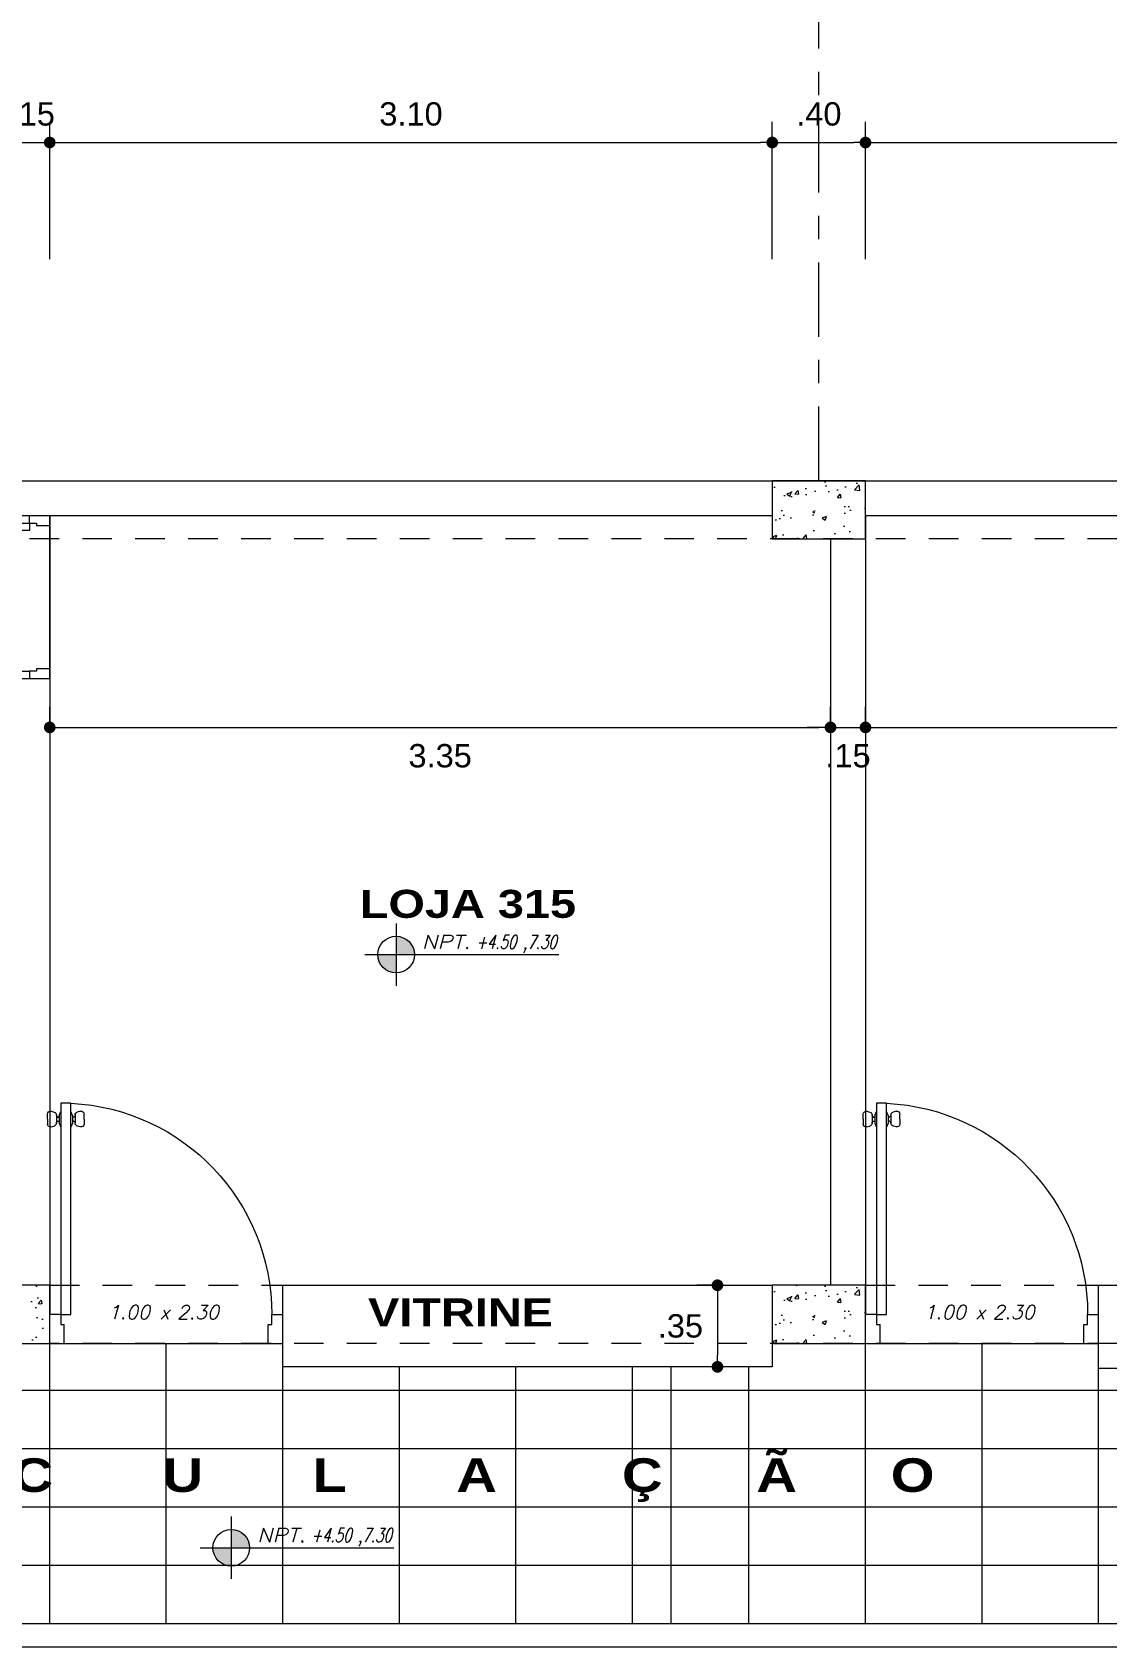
# Model space of a CAD drawing. Header units: millimetres. Extents: x 2178 to 2304, y 1220 to 1359.
# Drawn here: x 2201.08 to 2205.69, y 1240.7 to 1247.62 of the extents above; entities that cross this region are included whole.
import ezdxf
from ezdxf.enums import TextEntityAlignment as Align

# ---------------------------------------------------------------- set-up
doc = ezdxf.new("R2010")
doc.units = ezdxf.units.MM
doc.linetypes.add('CENTER', pattern=[50.800000000000004, 31.75, -6.35, 6.35, -6.35])
doc.linetypes.add('HIDDEN', pattern=[9.524999999999999, 6.35, -3.175])
doc.layers.get('0').update_dxf_attribs({"lineweight": 0})
for name, color, linetype, lineweight in [('carpinteria', 12, 'Continuous', 5), ('COTAS', 40, 'Continuous', 20), ('Ejes22', 50, 'CENTER', 9), ('pisos....', 8, 'Continuous', 5), ('PLUMA 2', 94, 'Continuous', 15), ('PLUMA 7', 10, 'Continuous', 0), ('PROY', 13, 'HIDDEN', 13), ('TEXTO', 5, 'Continuous', 18), ('TEXTOS', 42, 'Continuous', 13)]:
    doc.layers.add(name, color=color, linetype=linetype, lineweight=lineweight)
doc.styles.add('ARIAL', font='arial.ttf')
doc.styles.add('ARIAL-N', font='arialbd.ttf')
doc.styles.add('SIMPLEX', font='simplex.shx', dxfattribs={"width": 1.2, "oblique": 15})
doc.dimstyles.new('RPM 50', dxfattribs={"dimtxt": 0.1, "dimasz": 0.05, "dimexe": 0.08849999999999973, "dimexo": 0.1535, "dimgap": 0.07099999999999997, "dimtad": 2, "dimtih": 1, "dimtoh": 1, "dimzin": 4, "dimdsep": 46, "dimtxsty": 'ARIAL', "dimblk": 'DOT', "dimcen": 0.4, "dimdle": 0.25, "dimclrd": 8, "dimclre": 8, "dimclrt": 9, "dimadec": 0, "dimazin": 0, "dimtfac": 1, "dimtix": 1, "dimtmove": 0, "dimatfit": 3, "dimldrblk": 'DOT', "dimfxl": 0, "dimlwd": 0, "dimlwe": 0, "dimarcsym": 0})

# ---------------------------------------------------------------- blocks, each defined once
blk = doc.blocks.new('puerta de 0.80')
for p, q in [((0, 0.7578726278069325), (0, 0.8078726278070008)), ((0, 0.05787262780700075), (0, 0.8078726278070008)), ((0.1000000000000227, 0.770372627806978), (0.1000000000000227, 0.8078726278070008)), ((0, 0.7578726278069325), (0.06500000000005457, 0.7578726278069325)), ((0.06500000000005457, 0.7578726278069325), (0.06500000000005457, 0.770372627806978)), ((0.06500000000005457, 0.770372627806978), (0.1000000000000227, 0.770372627806978)), ((0.743372223558481, 0.1131570363396577), (0.7462233707656196, 0.1025164101029077)), ((0.7699992280930701, 0.1257452267906274), (0.753031481821381, 0.1257452267906274)), ((0.7699992280930701, 0.1257452267906274), (0.7869669743646455, 0.1257452267906274)), ((0.7966262326275455, 0.1131570363396577), (0.7937750854204069, 0.1025164101029077)), ((0, 0.007872627806932542), (0, 0.05787262780700075)), ((0, 0.05787262780700075), (0.06500000000005457, 0.05787262780700075)), ((0.06500000000005457, 0.04537262780695528), (0.06500000000005457, 0.05787262780700075)), ((0.1000000000000227, 0.08037262780703713), (0.8250000000000455, 0.08037262780703713)), ((0.1000000000000227, 0.04537262780695528), (0.1000000000000227, 0.08037262780703713)), ((0.7820575276252839, 0.09510460055400927), (0.7558826290285197, 0.09510460055400927)), ((0.7558826290285197, 0.09510460055400927), (0.7579409285608563, 0.09510460055400927)), ((0.7820575276252839, 0.08545825626470105), (0.7558826290285197, 0.08545825626470105)), ((0.762940928560738, 0.09010460055401381), (0.762940928560738, 0.08545825626470105)), ((0.7770575276252885, 0.09010460055401381), (0.7770575276252885, 0.08545825626470105)), ((0.7841158271576205, 0.09510460055400927), (0.7820575276252839, 0.09510460055400927)), ((0.8250000000000455, 0.08037262780703713), (0.8250000000000455, 0.04537262780695528)), ((0.1000000000000227, 0.04537262780695528), (0.06500000000005457, 0.04537262780695528)), ((0.8250000000000455, 0.04537262780695528), (0.1000000000000227, 0.04537262780695528)), ((0.1000000000000227, 0.04537262780695528), (0.1000000000000227, 0.007872627806932542)), ((0.743372223558481, 0.01258821927433473), (0.7462233707656196, 0.02322884551108473)), ((0.7699992280930701, 2.882325134123676e-08), (0.753031481821381, 2.882325134123676e-08)), ((0.7820575276252839, 0.04028699934929136), (0.7558826290285197, 0.04028699934929136)), ((0.7820575276252839, 0.03064065505998315), (0.7558826290285197, 0.03064065505998315)), ((0.7558826290285197, 0.03064065505998315), (0.7579409285608563, 0.03064065505998315)), ((0.762940928560738, 0.0356406550599786), (0.762940928560738, 0.04028699934929136)), ((0.7699992280930701, 2.882325134123676e-08), (0.7869669743646455, 2.882325134123676e-08)), ((0.8250000000000455, 0.04537262780695528), (0.7720000000000482, 0.04537262780695528)), ((0.7770575276252885, 0.0356406550599786), (0.7770575276252885, 0.04028699934929136)), ((0.7841158271576205, 0.03064065505998315), (0.7820575276252839, 0.03064065505998315)), ((0.7966262326275455, 0.01258821927433473), (0.7937750854204069, 0.02322884551108473))]:
    blk.add_line(p, q)
at = {"linetype": 'Continuous', "lineweight": 0}
for p, q in [((0.7558826290285197, 0.08545825626470105), (0.7419099796773025, 0.08037262780692345)), ((0.7820575276252839, 0.08545825626470105), (0.796030176976501, 0.08037262780692345)), ((0.7558826290285197, 0.04028699934929136), (0.7419099796773025, 0.04537262780695528)), ((0.7820575276252839, 0.04028699934929136), (0.796030176976501, 0.04537262780695528))]:
    blk.add_line(p, q, dxfattribs=at)
for centre, radius, start, end in [((0.1000000000000227, 0.04537262780695528), 0.725, 2.767078666097358, 90), ((0.753031481821381, 0.1157452267906365), 0.01, 90, 195.0000000000087), ((0.7869669743646455, 0.1157452267906365), 0.01, 344.9999999999912, 90), ((0.7558826290285197, 0.1051046005540002), 0.01, 195.0000000001698, 270), ((0.7579409285607426, 0.09010460055401381), 0.005, 0, 90), ((0.7820575276252839, 0.09010460055401381), 0.005, 90, 180), ((0.7841158271575068, 0.1051046005540002), 0.01, 270, 344.9999999998302), ((0.753031481821381, 0.01000002882324225), 0.01, 164.9999999999913, 270), ((0.7558826290285197, 0.02064065505999224), 0.01, 90, 164.9999999998302), ((0.7579409285607426, 0.0356406550599786), 0.005, 270, 0), ((0.7820575276252839, 0.0356406550599786), 0.005, 180, 270), ((0.7841158271575068, 0.02064065505999224), 0.01, 15.00000000016984, 90), ((0.7869669743646455, 0.01000002882324225), 0.01, 270, 15.00000000000872)]:
    blk.add_arc(centre, radius, start, end)
blk = doc.blocks.new('P')
at = {"style": 'SIMPLEX', "oblique": 15}
blk.add_text('x', height=0.06, dxfattribs=at).set_placement((-0.01697368369676155, 0.0255492955629677))
blk.add_attdef('L', text='', height=0.06, dxfattribs=at).set_placement((-0.057659880294743, 0.02554929556297481), align=Align.RIGHT)
blk.add_attdef('H', (0.05806964743619147, 0.02554929556297481), '', height=0.06, dxfattribs=at)
blk = doc.blocks.new('_DOT')
at = {"color": 0, "linetype": 'ByBlock'}
blk.add_line((-0.5, 0), (-1, 0), dxfattribs=at)
at = {"color": 0, "linetype": 'ByBlock', "const_width": 0.5}
blk.add_lwpolyline([(-0.25, 0, 1), (0.25, 0, 1)], format="xyb", close=True, dxfattribs=at)
blk = doc.blocks.new('*D504')
at = {"color": 8, "lineweight": 0}
for p, q in [((2201.002998678862, 1246.648674000262), (2201.002998678862, 1247.237174000262)), ((2201.152998678863, 1246.648674000262), (2201.152998678863, 1247.237174000262)), ((2200.952998678862, 1247.148674000262), (2200.902998678862, 1247.148674000262)), ((2201.002998678862, 1247.148674000262), (2201.152998678863, 1247.148674000262)), ((2201.202998678863, 1247.148674000262), (2201.252998678863, 1247.148674000262))]:
    blk.add_line(p, q, dxfattribs=at)
at = {"layer": 'Defpoints', "color": 0}
for p in [(2201.152998678863, 1247.148674000262), (2201.002998678862, 1245.548674000262), (2201.152998678863, 1245.555562549593)]:
    blk.add_point(p, dxfattribs=at)
at = {"color": 8, "lineweight": 0, "xscale": 0.05, "yscale": 0.05, "zscale": 0.05}
blk.add_blockref('_DOT', (2201.002998678862, 1247.148674000262), dxfattribs=at)
at = {"color": 8, "lineweight": 0, "xscale": 0.05, "yscale": 0.05, "zscale": 0.05, "rotation": 180}
blk.add_blockref('_DOT', (2201.152998678863, 1247.148674000262), dxfattribs=at)
at = {"color": 9, "insert": (2201.077998678863, 1247.270731299034), "char_height": 0.1, "attachment_point": 5, "style": 'ARIAL'}
blk.add_mtext('.15', dxfattribs=at)
blk = doc.blocks.new('*D505')
at = {"color": 8, "lineweight": 0}
for p, q in [((2201.152998678863, 1246.648674000262), (2201.152998678863, 1247.237174000262)), ((2204.252998678862, 1246.648674000262), (2204.252998678862, 1247.237174000262)), ((2201.202998678863, 1247.148674000262), (2204.202998678862, 1247.148674000262))]:
    blk.add_line(p, q, dxfattribs=at)
at = {"layer": 'Defpoints', "color": 0}
for p in [(2204.252998678862, 1247.148674000262), (2204.252998678862, 1245.698674000262), (2201.152998678863, 1245.555562549593)]:
    blk.add_point(p, dxfattribs=at)
at = {"color": 8, "lineweight": 0, "xscale": 0.05, "yscale": 0.05, "zscale": 0.05, "rotation": 180}
blk.add_blockref('_DOT', (2201.152998678863, 1247.148674000262), dxfattribs=at)
at = {"color": 8, "lineweight": 0, "xscale": 0.05, "yscale": 0.05, "zscale": 0.05}
blk.add_blockref('_DOT', (2204.252998678862, 1247.148674000262), dxfattribs=at)
at = {"color": 9, "insert": (2202.702998678863, 1247.270765405446), "char_height": 0.1, "attachment_point": 5, "style": 'ARIAL'}
blk.add_mtext('3.10', dxfattribs=at)
blk = doc.blocks.new('*D506')
at = {"color": 8, "lineweight": 0}
for p, q in [((2204.252998678862, 1246.648674000262), (2204.252998678862, 1247.237174000262)), ((2204.652998678863, 1246.648674000262), (2204.652998678863, 1247.237174000262)), ((2204.302998678862, 1247.148674000262), (2204.602998678863, 1247.148674000262))]:
    blk.add_line(p, q, dxfattribs=at)
at = {"layer": 'Defpoints', "color": 0}
for p in [(2204.652998678863, 1247.148674000262), (2204.252998678862, 1245.698674000262), (2204.652998678863, 1245.698674000262)]:
    blk.add_point(p, dxfattribs=at)
at = {"color": 8, "lineweight": 0, "xscale": 0.05, "yscale": 0.05, "zscale": 0.05, "rotation": 180}
blk.add_blockref('_DOT', (2204.252998678862, 1247.148674000262), dxfattribs=at)
at = {"color": 8, "lineweight": 0, "xscale": 0.05, "yscale": 0.05, "zscale": 0.05}
blk.add_blockref('_DOT', (2204.652998678863, 1247.148674000262), dxfattribs=at)
at = {"color": 9, "insert": (2204.452998678863, 1247.270731299034), "char_height": 0.1, "attachment_point": 5, "style": 'ARIAL'}
blk.add_mtext('.40', dxfattribs=at)
blk = doc.blocks.new('*D507')
at = {"color": 8, "lineweight": 0}
for p, q in [((2204.652998678863, 1246.648674000262), (2204.652998678863, 1247.237174000262)), ((2208.002998678862, 1246.648674000262), (2208.002998678862, 1247.237174000262)), ((2204.702998678863, 1247.148674000262), (2207.952998678862, 1247.148674000262))]:
    blk.add_line(p, q, dxfattribs=at)
at = {"layer": 'Defpoints', "color": 0}
for p in [(2208.002998678862, 1247.148674000262), (2204.652998678863, 1245.698674000262), (2208.002998678862, 1245.698674000262)]:
    blk.add_point(p, dxfattribs=at)
at = {"color": 8, "lineweight": 0, "xscale": 0.05, "yscale": 0.05, "zscale": 0.05, "rotation": 180}
blk.add_blockref('_DOT', (2204.652998678863, 1247.148674000262), dxfattribs=at)
at = {"color": 8, "lineweight": 0, "xscale": 0.05, "yscale": 0.05, "zscale": 0.05}
blk.add_blockref('_DOT', (2208.002998678862, 1247.148674000262), dxfattribs=at)
at = {"color": 9, "insert": (2206.327998678863, 1247.270765405446), "char_height": 0.1, "attachment_point": 5, "style": 'ARIAL'}
blk.add_mtext('3.35', dxfattribs=at)
blk = doc.blocks.new('*D622')
at = {"color": 8, "lineweight": 0}
for p, q in [((2201.152998678863, 1244.640690995244), (2201.152998678863, 1244.729190995244)), ((2204.502998678862, 1244.640690995244), (2204.502998678862, 1244.729190995244)), ((2201.202998678863, 1244.640690995244), (2204.452998678862, 1244.640690995244))]:
    blk.add_line(p, q, dxfattribs=at)
at = {"layer": 'Defpoints', "color": 0}
for p in [(2201.152998678863, 1244.640690995244), (2204.502998678862, 1244.640690995244), (2204.502998678862, 1244.640690995244)]:
    blk.add_point(p, dxfattribs=at)
at = {"color": 8, "lineweight": 0, "xscale": 0.05, "yscale": 0.05, "zscale": 0.05, "rotation": 180}
blk.add_blockref('_DOT', (2201.152998678863, 1244.640690995244), dxfattribs=at)
at = {"color": 8, "lineweight": 0, "xscale": 0.05, "yscale": 0.05, "zscale": 0.05}
blk.add_blockref('_DOT', (2204.502998678862, 1244.640690995244), dxfattribs=at)
at = {"color": 9, "insert": (2202.827998678863, 1244.51859959006), "char_height": 0.1, "attachment_point": 5, "style": 'ARIAL'}
blk.add_mtext('3.35', dxfattribs=at)
blk = doc.blocks.new('*D623')
at = {"color": 8, "lineweight": 0}
for p, q in [((2204.502998678862, 1244.640690995244), (2204.502998678862, 1244.729190995244)), ((2204.652998678863, 1244.640690995244), (2204.652998678863, 1244.729190995244)), ((2204.452998678862, 1244.640690995244), (2204.402998678862, 1244.640690995244)), ((2204.502998678862, 1244.640690995244), (2204.652998678863, 1244.640690995244)), ((2204.702998678863, 1244.640690995244), (2204.752998678863, 1244.640690995244))]:
    blk.add_line(p, q, dxfattribs=at)
at = {"layer": 'Defpoints', "color": 0}
for p in [(2204.502998678862, 1244.640690995244), (2204.652998678863, 1244.640690995244), (2204.652998678863, 1244.640690995244)]:
    blk.add_point(p, dxfattribs=at)
at = {"color": 8, "lineweight": 0, "xscale": 0.05, "yscale": 0.05, "zscale": 0.05}
blk.add_blockref('_DOT', (2204.502998678862, 1244.640690995244), dxfattribs=at)
at = {"color": 8, "lineweight": 0, "xscale": 0.05, "yscale": 0.05, "zscale": 0.05, "rotation": 180}
blk.add_blockref('_DOT', (2204.652998678863, 1244.640690995244), dxfattribs=at)
at = {"color": 9, "insert": (2204.577998678863, 1244.518633696472), "char_height": 0.1, "attachment_point": 5, "style": 'ARIAL'}
blk.add_mtext('.15', dxfattribs=at)
blk = doc.blocks.new('*D624')
at = {"color": 8, "lineweight": 0}
for p, q in [((2204.652998678863, 1244.640690995244), (2204.652998678863, 1244.729190995244)), ((2208.002998678862, 1244.640690995244), (2208.002998678862, 1244.729190995244)), ((2204.702998678863, 1244.640690995244), (2207.952998678862, 1244.640690995244))]:
    blk.add_line(p, q, dxfattribs=at)
at = {"layer": 'Defpoints', "color": 0}
for p in [(2204.652998678863, 1244.640690995244), (2208.002998678862, 1244.640690995244), (2208.002998678862, 1244.640690995244)]:
    blk.add_point(p, dxfattribs=at)
at = {"color": 8, "lineweight": 0, "xscale": 0.05, "yscale": 0.05, "zscale": 0.05, "rotation": 180}
blk.add_blockref('_DOT', (2204.652998678863, 1244.640690995244), dxfattribs=at)
at = {"color": 8, "lineweight": 0, "xscale": 0.05, "yscale": 0.05, "zscale": 0.05}
blk.add_blockref('_DOT', (2208.002998678862, 1244.640690995244), dxfattribs=at)
at = {"color": 9, "insert": (2206.327998678863, 1244.51859959006), "char_height": 0.1, "attachment_point": 5, "style": 'ARIAL'}
blk.add_mtext('3.35', dxfattribs=at)
blk = doc.blocks.new('*D635')
at = {"color": 8, "lineweight": 0}
for p, q in [((2204.017824192663, 1242.248674000262), (2203.929324192663, 1242.248674000262)), ((2204.017824192663, 1242.198674000262), (2204.017824192663, 1241.948674000262)), ((2204.017824192663, 1241.898674000262), (2203.929324192663, 1241.898674000262))]:
    blk.add_line(p, q, dxfattribs=at)
at = {"layer": 'Defpoints', "color": 0}
for p in [(2204.130901628693, 1242.248674000262), (2204.017824192663, 1241.898674000262), (2204.130901628693, 1241.898674000262)]:
    blk.add_point(p, dxfattribs=at)
at = {"color": 8, "lineweight": 0, "xscale": 0.05, "yscale": 0.05, "zscale": 0.05}
for p, rotation in [((2204.017824192663, 1242.248674000262), 90), ((2204.017824192663, 1241.898674000262), 270)]:
    blk.add_blockref('_DOT', p, dxfattribs=dict(at, rotation=rotation))
at = {"color": 9, "insert": (2203.858863756101, 1242.073674000261), "char_height": 0.1, "attachment_point": 5, "style": 'ARIAL'}
blk.add_mtext('.35', dxfattribs=at)
blk = doc.blocks.new('N')
at = {"linetype": 'Continuous'}
h = blk.add_hatch(color=256, dxfattribs=at)
h.paths.add_polyline_path([(0, 0.1000000000000085), (0, 0), (0.1000000000000014, 0, 0.4142135623730981)])
h.paths.add_polyline_path([(-0.1000000000000014, 0, 0.4142135623730981), (0, -0.1000000000000085), (0, 0)])
for points in [[(0, 0.1700000000000017), (0, -0.1700000000000017)], [(-0.1700000000000017, 0), (0.8870854846603891, 0)]]:
    blk.add_lwpolyline(points)
blk.add_circle((0, 0), 0.1)
at = {"color": 64, "style": 'SIMPLEX', "oblique": 15, "width": 1.2}
blk.add_text('NPT.', height=0.075, dxfattribs=at).set_placement((0.1397908554024241, 0.03140925992012455))
at = {"color": 64, "style": 'SIMPLEX', "oblique": 15, "width": 1.062312430358449}
blk.add_attdef('NIV', text='', height=0.075, dxfattribs=at).set_placement((0.434891932751043, 0.03140925992012455), (0.8749927967566862, 0.03140925992012455), align=Align.FIT)

msp = doc.modelspace()

# ---------------------------------------------------------------- hatches: boundary and pattern name
h = msp.add_hatch()
h.set_pattern_fill('AR-CONC', color=256, scale=0.001)
h.set_pattern_definition([(49.99999999999999, (1035.219781144359, -525.2275111259783), (0.182184668996004, -0.01593908553890309), [0.01905, -0.20955]), (355, (1035.219781144359, -525.2275111259783), (-0.03524342142496934, 0.1910568452390352), [0.01524, -0.16764058417]), (100.4514447, (1035.234963151359, -525.2288393794784), (0.1469412470903533, 0.1751177519121951), [0.01619000879999997, -0.1780902445999998]), (46.18420000000001, (1035.219781144359, -525.1767111259783), (0.2710790408921299, -0.04204232793272715), [0.028575, -0.314325]), (96.63555760999992, (1035.242371044359, -525.1802146259784), (0.237404134051503, 0.2474261245977215), [0.02428502314, -0.26713560816]), (351.1841511700001, (1035.219781144359, -525.1767111259783), (0.237404134064977, 0.2474261245855326), [0.02285996707, -0.25145973192]), (21, (1035.245181144359, -525.1894111259783), (0.1516143912691325, -0.1022651981870876), [0.01905, -0.20955]), (326.0000000000001, (1035.245181144359, -525.1894111259783), (0.06180202834764707, 0.1841879661223193), [0.01524, -0.16764]), (71.45144499999999, (1035.257815676959, -525.1979332258782), (0.2134164192787162, 0.08192276888590524), [0.0161900088, -0.1780899376]), (37.50000000000001, (1035.219781144359, -525.2275111259783), (0.003088603250591816, 0.0845550388731531), [0, -0.165608, 0, -0.17018, 0, -0.168275]), (7.499999999999999, (1035.219781144359, -525.2275111259783), (0.06681966251030574, 0.1001805748181195), [0, -0.09702799999999999, 0, -0.161798, 0, -0.06413500000000001]), (327.5, (1035.163139144359, -525.2275111259783), (0.1355905951668714, -0.005728743992673458), [0, -0.0635, 0, -0.19812, 0, -0.26289]), (317.5, (1035.137739144359, -525.2275111259783), (0.148129181386018, 0.02542649103333302), [0, -0.08255, 0, -0.131572, 0, -0.18669])])
h.paths.add_polyline_path([(2204.252998678862, 1245.448674000262), (2204.652998678863, 1245.448674000262), (2204.652998678863, 1245.698674000262), (2204.252998678862, 1245.698674000262)])
h = msp.add_hatch()
h.set_pattern_fill('AR-CONC', color=256, scale=0.001)
h.set_pattern_definition([(49.99999999999999, (1020.219781144359, -525.2275111259783), (0.182184668996004, -0.01593908553890309), [0.01905, -0.20955]), (355, (1020.219781144359, -525.2275111259783), (-0.03524342142496934, 0.1910568452390352), [0.01524, -0.16764058417]), (100.4514447, (1020.234963151359, -525.2288393794784), (0.1469412470903533, 0.1751177519121951), [0.01619000879999999, -0.1780902445999999]), (46.18420000000001, (1020.219781144359, -525.1767111259783), (0.2710790408921299, -0.04204232793272715), [0.028575, -0.314325]), (96.63555760999992, (1020.242371044359, -525.1802146259784), (0.237404134051503, 0.2474261245977215), [0.02428502314, -0.26713560816]), (351.1841511700001, (1020.219781144359, -525.1767111259783), (0.237404134064977, 0.2474261245855326), [0.02285996707, -0.25145973192]), (21, (1020.245181144359, -525.1894111259783), (0.1516143912691325, -0.1022651981870876), [0.01905, -0.20955]), (326.0000000000001, (1020.245181144359, -525.1894111259783), (0.06180202834764707, 0.1841879661223193), [0.01524, -0.16764]), (71.45144499999999, (1020.257815676959, -525.1979332258782), (0.2134164192787162, 0.08192276888590524), [0.0161900088, -0.1780899376]), (37.50000000000001, (1020.219781144359, -525.2275111259783), (0.003088603250591816, 0.0845550388731531), [0, -0.165608, 0, -0.17018, 0, -0.168275]), (7.499999999999999, (1020.219781144359, -525.2275111259783), (0.06681966251030574, 0.1001805748181195), [0, -0.09702799999999999, 0, -0.161798, 0, -0.06413500000000001]), (327.5, (1020.163139144359, -525.2275111259783), (0.1355905951668714, -0.005728743992673458), [0, -0.0635, 0, -0.19812, 0, -0.26289]), (317.5, (1020.137739144359, -525.2275111259783), (0.148129181386018, 0.02542649103333302), [0, -0.08255, 0, -0.131572, 0, -0.18669])])
h.paths.add_polyline_path([(2201.152998678863, 1242.248674000262), (2200.752998678862, 1242.248674000262), (2200.752998678862, 1242.148674000262), (2199.802998678862, 1242.148674000262), (2199.802998678862, 1242.248674000262), (2199.402998678862, 1242.248674000262), (2199.402998678862, 1241.998674000262), (2199.802998678862, 1241.998674000262), (2200.752998678862, 1241.998674000262), (2201.152998678863, 1241.998674000262)])
h = msp.add_hatch()
h.set_pattern_fill('AR-CONC', color=256, scale=0.001)
h.set_pattern_definition([(49.99999999999999, (1035.219781144359, -528.6775111259783), (0.182184668996004, -0.01593908553890309), [0.01905, -0.20955]), (355, (1035.219781144359, -528.6775111259783), (-0.03524342142496934, 0.1910568452390352), [0.01524, -0.16764058417]), (100.4514447, (1035.234963151359, -528.6788393794784), (0.1469412470903533, 0.1751177519121951), [0.01619000879999997, -0.1780902445999998]), (46.18420000000001, (1035.219781144359, -528.6267111259783), (0.2710790408921299, -0.04204232793272715), [0.028575, -0.314325]), (96.63555760999992, (1035.242371044359, -528.6302146259784), (0.237404134051503, 0.2474261245977215), [0.02428502314, -0.26713560816]), (351.1841511700001, (1035.219781144359, -528.6267111259783), (0.237404134064977, 0.2474261245855326), [0.02285996707, -0.25145973192]), (21, (1035.245181144359, -528.6394111259783), (0.1516143912691325, -0.1022651981870876), [0.01905, -0.20955]), (326.0000000000001, (1035.245181144359, -528.6394111259783), (0.06180202834764707, 0.1841879661223193), [0.01524, -0.16764]), (71.45144499999999, (1035.257815676959, -528.6479332258782), (0.2134164192787162, 0.08192276888590524), [0.0161900088, -0.1780899376]), (37.50000000000001, (1035.219781144359, -528.6775111259783), (0.003088603250591816, 0.0845550388731531), [0, -0.165608, 0, -0.17018, 0, -0.168275]), (7.499999999999999, (1035.219781144359, -528.6775111259783), (0.06681966251030574, 0.1001805748181195), [0, -0.09702799999999999, 0, -0.161798, 0, -0.06413500000000001]), (327.5, (1035.163139144359, -528.6775111259783), (0.1355905951668714, -0.005728743992673458), [0, -0.0635, 0, -0.19812, 0, -0.26289]), (317.5, (1035.137739144359, -528.6775111259783), (0.148129181386018, 0.02542649103333302), [0, -0.08255, 0, -0.131572, 0, -0.18669])])
h.paths.add_polyline_path([(2204.252998678862, 1241.998674000262), (2204.652998678863, 1241.998674000262), (2204.652998678863, 1242.248674000262), (2204.252998678862, 1242.248674000262)])

# ---------------------------------------------------------------- linework, layer by layer
for points in [[(2201.152998678863, 1244.848674000262), (2201.152998678863, 1245.548674000262)], [(2203.817862925504, 1241.898674000262), (2203.817862925504, 1240.798674000262)]]:
    msp.add_lwpolyline(points)
for points in [[(2204.252998678862, 1241.898674000262), (2202.152998678863, 1241.898674000262), (2202.152998678863, 1242.248674000262), (2204.252998678862, 1242.248674000262)], [(2208.002998678862, 1241.891785450931), (2205.652998678863, 1241.891785450931), (2205.652998678863, 1242.248674000262), (2208.002998678862, 1242.248674000262)]]:
    msp.add_lwpolyline(points, close=True)
at = {"layer": 'Ejes22', "linetype": 'CENTER', "lineweight": 9, "ltscale": 0.01}
msp.add_lwpolyline([(2204.452998678863, 1245.698674000262), (2204.452998678863, 1248.298674000262)], dxfattribs=at)
at = {"layer": 'pisos....'}
for points in [[(2201.15299867885, 1240.798674000262), (2201.152998678847, 1241.998674000262)], [(2201.652998678854, 1240.798674000262), (2201.652998678853, 1241.998674000262)], [(2204.652998678853, 1240.798674000262), (2204.65299867885, 1241.998674000262)], [(2205.152998678853, 1240.798674000262), (2205.15299867885, 1241.998674000262)], [(2202.152998678854, 1240.798674000262), (2202.152998678851, 1241.898674000262)], [(2202.652998678854, 1240.798674000262), (2202.652998678851, 1241.898674000262)], [(2203.152998678854, 1240.798674000262), (2203.152998678851, 1241.898674000263)], [(2203.652998678854, 1240.798674000262), (2203.652998678851, 1241.898674000264)], [(2204.152998678853, 1240.798674000262), (2204.15299867885, 1241.898674000266)], [(2205.652998678852, 1240.798674000262), (2205.652998678849, 1241.891785450931)], [(2196.102998678863, 1241.798674000262), (2209.252998678862, 1241.798674000262)], [(2196.102998678863, 1241.548674000262), (2209.252998678862, 1241.548674000262)], [(2196.102998678863, 1241.298674000262), (2209.252998678862, 1241.298674000262)], [(2196.102998678863, 1241.048674000262), (2209.252998678862, 1241.048674000262)]]:
    msp.add_lwpolyline(points, dxfattribs=at)
at = {"layer": 'PLUMA 2', "color": 40, "linetype": 'Continuous', "lineweight": 20, "flags": 128}
for points in [[(2196.102998678863, 1240.798674000262), (2209.252998678862, 1240.798674000262)], [(2196.102998678863, 1240.698674000262), (2209.252998678862, 1240.698674000262)]]:
    msp.add_lwpolyline(points, dxfattribs=at)
at = {"layer": 'PLUMA 7'}
for points in [[(2194.702998678862, 1245.698674000262), (2213.501965838747, 1245.698674000262)], [(2199.802998678862, 1245.548674000262), (2204.252998678862, 1245.548674000262)], [(2204.652998678863, 1245.548674000262), (2208.002998678862, 1245.548674000262)], [(2204.652998678863, 1245.548674000262), (2204.652998678863, 1242.123674000262)], [(2204.502998678862, 1245.448674000262), (2204.502998678862, 1242.248674000262)], [(2201.152998678863, 1244.848674000262), (2201.002998678862, 1244.848674000262)], [(2201.152998678863, 1244.848674000262), (2201.152998678863, 1242.123674000262)], [(2199.802998678862, 1241.998674000262), (2201.152998678863, 1241.998674000262), (2201.152998678863, 1242.248674000262), (2200.752998678862, 1242.248674000262), (2200.752998678862, 1242.148674000262)]]:
    msp.add_lwpolyline(points, dxfattribs=at)
for points in [[(2204.252998678862, 1245.698674000262), (2204.252998678862, 1245.448674000262), (2204.652998678863, 1245.448674000262), (2204.652998678863, 1245.698674000262)], [(2204.252998678862, 1242.248674000262), (2204.252998678862, 1241.998674000262), (2204.652998678863, 1241.998674000262), (2204.652998678863, 1242.248674000262)]]:
    msp.add_lwpolyline(points, close=True, dxfattribs=at)
at = {"layer": 'PROY', "ltscale": 0.02, "flags": 128}
for points in [[(2208.002998678862, 1245.448674000262), (2199.802998678862, 1245.448674000262)], [(2201.152998678863, 1242.248674000262), (2202.152998678863, 1242.248674000262), (2202.152998678863, 1242.248674000262)], [(2204.652998678863, 1242.248674000262), (2205.652998678863, 1242.248674000262), (2205.652998678863, 1242.248674000262)], [(2208.002998678862, 1241.998674000262), (2201.152998678863, 1241.998674000262)]]:
    msp.add_lwpolyline(points, dxfattribs=at)

# ---------------------------------------------------------------- block references
at = {"layer": 'carpinteria'}
for p, xscale, yscale, zscale, rotation in [((2201.152998678863, 1245.555562549593), 0.875, 0.875, 0.875, 180), ((2201.143157894104, 1241.998674000262), -1.25, 1.25, 1.25, 270), ((2204.643157894104, 1241.998674000262), -1.25, 1.25, 1.25, 270)]:
    msp.add_blockref('puerta de 0.80', p, dxfattribs=dict(at, xscale=xscale, yscale=yscale, zscale=zscale, rotation=rotation))
at = {"layer": 'COTAS'}
ref = msp.add_blockref('N', (2202.63911744219, 1243.666462850836), dxfattribs=dict(at, xscale=0.7870854846603947, yscale=0.7870854846603947, zscale=0.7870854846603947))
ref.add_attrib('NIV', '+4.50 ,7.30', dxfattribs={"layer": '0', "color": 64, "height": 0.05903141134952907, "style": 'SIMPLEX', "oblique": 15, "width": 0.6520012800088865}).set_placement((2202.981414569854, 1243.691184623403), (2203.327811571699, 1243.691184623403), align=Align.FIT)
ref = msp.add_blockref('N', (2201.931806383025, 1241.122905785156), dxfattribs=dict(at, xscale=0.7870854846603947, yscale=0.7870854846603947, zscale=0.7870854846603947))
ref.add_attrib('NIV', '+4.50 ,7.30', dxfattribs={"layer": '0', "color": 64, "height": 0.05903141134952907, "style": 'SIMPLEX', "oblique": 15, "width": 0.6520012800088865}).set_placement((2202.274103510689, 1241.147627557723), (2202.620500512535, 1241.147627557723), align=Align.FIT)
at = {"layer": 'TEXTOS'}
for p in [(2201.640659637997, 1242.077213601892), (2205.140659637997, 1242.077213601892)]:
    msp.add_blockref('P', p, dxfattribs=at).add_auto_attribs({'H': '2.30', 'L': '1.00'})

# ---------------------------------------------------------------- texts
at = {"layer": 'TEXTO', "style": 'ARIAL-N', "width": 1.2}
for s, height, p in [('LOJA 315', 0.12, (2202.947292772722, 1243.824113964576)), ('VITRINE', 0.12, (2202.915282960352, 1242.072337622196)), ('C       I       R       C       U       L       A        Ç      Ã      O   ', 0.144, (2202.159715716556, 1241.362535570796))]:
    msp.add_text(s, height=height, dxfattribs=at).set_placement(p, align=Align.CENTER)

# ---------------------------------------------------------------- dimensions: what is measured, and where the dimension line sits
for base, p1, p2, picture, middle in [((2201.152998678863, 1247.148674000262), (2201.002998678862, 1245.548674000262), (2201.152998678863, 1245.555562549593), '*D504', (2201.077998678863, 1247.270731299034)), ((2204.252998678862, 1247.148674000262), (2201.152998678863, 1245.555562549593), (2204.252998678862, 1245.698674000262), '*D505', (2202.702998678863, 1247.270765405446)), ((2204.652998678863, 1247.148674000262), (2204.252998678862, 1245.698674000262), (2204.652998678863, 1245.698674000262), '*D506', (2204.452998678863, 1247.270731299034)), ((2208.002998678862, 1247.148674000262), (2204.652998678863, 1245.698674000262), (2208.002998678862, 1245.698674000262), '*D507', (2206.327998678863, 1247.270765405446)), ((2204.652998678863, 1244.640690995244), (2204.502998678862, 1244.640690995244), (2204.652998678863, 1244.640690995244), '*D623', (2204.577998678863, 1244.518633696472)), ((2208.002998678862, 1244.640690995244), (2204.652998678863, 1244.640690995244), (2208.002998678862, 1244.640690995244), '*D624', (2206.327998678863, 1244.51859959006))]:
    dim = msp.add_linear_dim(base=base, p1=p1, p2=p2, dimstyle='RPM 50', override={"dimtmove": 1})
    dim.commit()
    dim.dimension.update_dxf_attribs({"geometry": picture, "text_midpoint": middle})
dim = msp.add_linear_dim(base=(2204.502998678862, 1244.640690995244), p1=(2201.152998678863, 1244.640690995244), p2=(2204.502998678862, 1244.640690995244), dimstyle='RPM 50')
dim.commit()
dim.dimension.update_dxf_attribs({"geometry": '*D622', "text_midpoint": (2202.827998678863, 1244.51859959006)})
dim = msp.add_linear_dim(base=(2204.017824192663, 1241.898674000262), p1=(2204.130901628692, 1242.248674000262), p2=(2204.130901628692, 1241.898674000262), angle=90, dimstyle='RPM 50')
dim.commit()
dim.dimension.update_dxf_attribs({"geometry": '*D635', "text_midpoint": (2203.858863756101, 1242.073674000261)})

doc.saveas('drawing.dxf')
